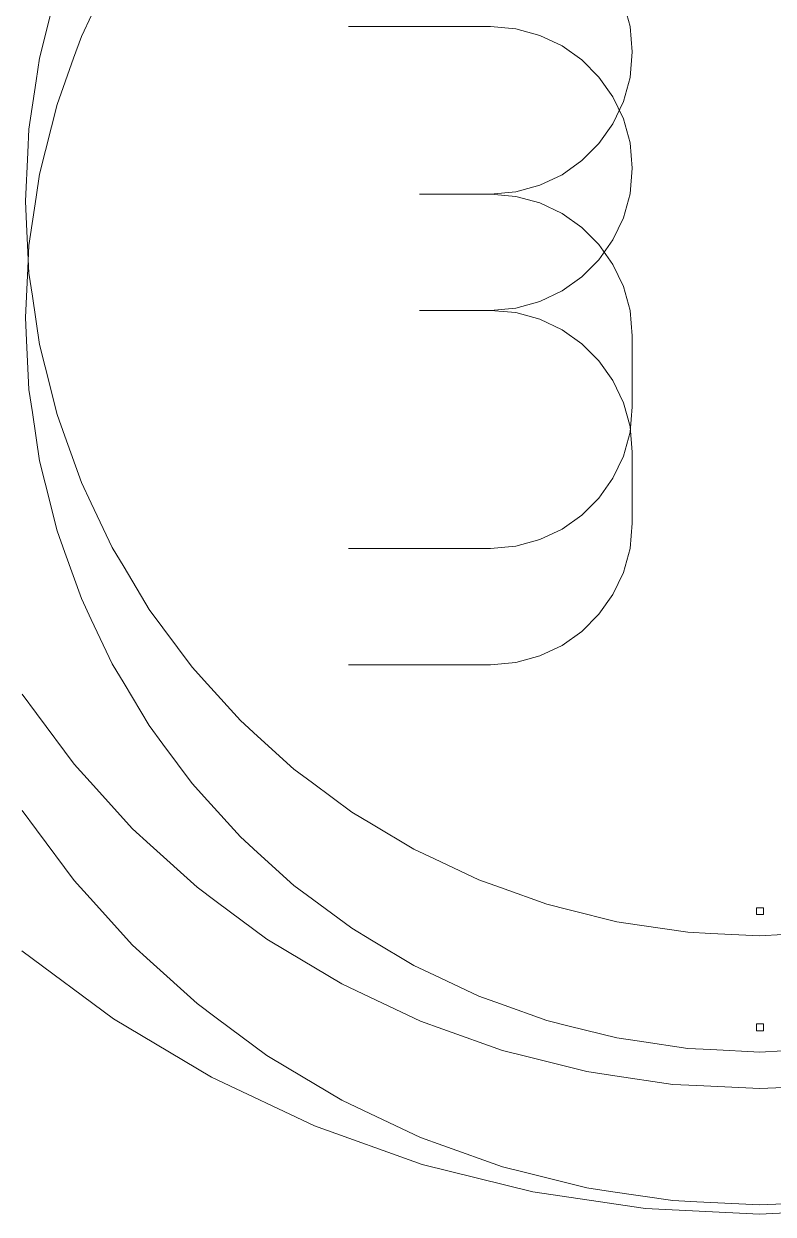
# Model space of a CAD drawing. Header units: centimetres. Extents: x -214 to 137, y -175 to 4.
# Drawn here: x 117.16 to 123.39, y -152.02 to -142.12 of the extents above; entities that cross this region are included whole.
import ezdxf

# ---------------------------------------------------------------- set-up
doc = ezdxf.new("R2010")
doc.units = ezdxf.units.CM
doc.header["$MEASUREMENT"] = 0
doc.layers.add('layer 1', color=7, linetype='Continuous')

msp = doc.modelspace()

# ---------------------------------------------------------------- linework, layer by layer
at = {"layer": 'layer 1', "color": 1, "lineweight": 9}
for points in [[(117.80974, -141.85622), (117.80974, -141.85622), (117.63541, -142.22481), (117.63541, -142.22481)], [(117.80974, -141.85622), (117.80974, -141.85622), (117.63541, -142.22481), (117.63541, -142.22481)], [(117.80974, -141.85622), (117.80974, -141.85622), (117.63541, -142.22481), (117.63541, -142.22481)], [(117.80974, -141.85622), (117.80974, -141.85622), (117.63541, -142.22481), (117.63541, -142.22481)], [(122.19775, -142.14234), (122.19775, -142.14234), (122.14298, -141.94329), (122.14298, -141.94329)], [(117.38693, -142.00814), (117.38693, -142.00814), (117.28785, -142.40367), (117.28785, -142.40367)], [(121.03689, -142.14234), (121.03689, -142.14234), (119.85704, -142.14234), (119.85704, -142.14234)], [(121.03689, -142.14234), (121.03689, -142.14234), (119.85704, -142.14234), (119.85704, -142.14234)], [(121.03689, -142.14234), (121.03689, -142.14234), (119.85704, -142.14234), (119.85704, -142.14234)], [(121.03689, -142.14234), (121.03689, -142.14234), (119.85704, -142.14234), (119.85704, -142.14234)], [(121.24909, -142.16139), (121.24909, -142.16139), (121.03689, -142.14234), (121.03689, -142.14234)], [(121.24909, -142.16139), (121.24909, -142.16139), (121.03689, -142.14234), (121.03689, -142.14234)], [(121.24909, -142.16139), (121.24909, -142.16139), (121.03689, -142.14234), (121.03689, -142.14234)], [(121.24909, -142.16139), (121.24909, -142.16139), (121.03689, -142.14234), (121.03689, -142.14234)], [(122.21675, -142.3536), (122.21675, -142.3536), (122.19775, -142.14234), (122.19775, -142.14234)], [(117.63541, -142.22481), (117.63541, -142.22481), (117.57085, -142.40526), (117.57085, -142.40526)], [(117.63541, -142.22481), (117.63541, -142.22481), (117.57085, -142.40526), (117.57085, -142.40526)], [(117.63541, -142.22481), (117.63541, -142.22481), (117.57085, -142.40526), (117.57085, -142.40526)], [(117.63541, -142.22481), (117.63541, -142.22481), (117.57085, -142.40526), (117.57085, -142.40526)], [(121.44876, -142.21628), (121.44876, -142.21628), (121.24909, -142.16139), (121.24909, -142.16139)], [(121.44876, -142.21628), (121.44876, -142.21628), (121.24909, -142.16139), (121.24909, -142.16139)], [(121.44876, -142.21628), (121.44876, -142.21628), (121.24909, -142.16139), (121.24909, -142.16139)], [(121.44876, -142.21628), (121.44876, -142.21628), (121.24909, -142.16139), (121.24909, -142.16139)], [(121.63259, -142.30363), (121.63259, -142.30363), (121.44876, -142.21628), (121.44876, -142.21628)], [(121.63259, -142.30363), (121.63259, -142.30363), (121.44876, -142.21628), (121.44876, -142.21628)], [(121.63259, -142.30363), (121.63259, -142.30363), (121.44876, -142.21628), (121.44876, -142.21628)], [(121.63259, -142.30363), (121.63259, -142.30363), (121.44876, -142.21628), (121.44876, -142.21628)], [(121.79724, -142.42008), (121.79724, -142.42008), (121.63259, -142.30363), (121.63259, -142.30363)], [(121.79724, -142.42008), (121.79724, -142.42008), (121.63259, -142.30363), (121.63259, -142.30363)], [(121.79724, -142.42008), (121.79724, -142.42008), (121.63259, -142.30363), (121.63259, -142.30363)], [(121.79724, -142.42008), (121.79724, -142.42008), (121.63259, -142.30363), (121.63259, -142.30363)], [(117.28785, -142.40367), (117.28785, -142.40367), (117.25972, -142.59323), (117.25972, -142.59323)], [(117.57085, -142.40526), (117.57085, -142.40526), (117.43347, -142.78917), (117.43347, -142.78917)], [(117.57085, -142.40526), (117.57085, -142.40526), (117.43347, -142.78917), (117.43347, -142.78917)], [(117.57085, -142.40526), (117.57085, -142.40526), (117.43347, -142.78917), (117.43347, -142.78917)], [(117.57085, -142.40526), (117.57085, -142.40526), (117.43347, -142.78917), (117.43347, -142.78917)], [(121.93941, -142.56224), (121.93941, -142.56224), (121.79724, -142.42008), (121.79724, -142.42008)], [(121.93941, -142.56224), (121.93941, -142.56224), (121.79724, -142.42008), (121.79724, -142.42008)], [(121.93941, -142.56224), (121.93941, -142.56224), (121.79724, -142.42008), (121.79724, -142.42008)], [(121.93941, -142.56224), (121.93941, -142.56224), (121.79724, -142.42008), (121.79724, -142.42008)], [(122.19775, -142.56586), (122.19775, -142.56586), (122.21675, -142.3536), (122.21675, -142.3536)], [(117.25972, -142.59323), (117.25972, -142.59323), (117.19989, -142.99658), (117.19989, -142.99658)], [(122.05576, -142.72675), (122.05576, -142.72675), (121.93941, -142.56224), (121.93941, -142.56224)], [(122.05576, -142.72675), (122.05576, -142.72675), (121.93941, -142.56224), (121.93941, -142.56224)], [(122.05576, -142.72675), (122.05576, -142.72675), (121.93941, -142.56224), (121.93941, -142.56224)], [(122.05576, -142.72675), (122.05576, -142.72675), (121.93941, -142.56224), (121.93941, -142.56224)], [(122.14298, -142.76569), (122.14298, -142.76569), (122.19775, -142.56586), (122.19775, -142.56586)], [(122.14298, -142.91021), (122.14298, -142.91021), (122.05576, -142.72675), (122.05576, -142.72675)], [(122.14298, -142.91021), (122.14298, -142.91021), (122.05576, -142.72675), (122.05576, -142.72675)], [(122.14298, -142.91021), (122.14298, -142.91021), (122.05576, -142.72675), (122.05576, -142.72675)], [(122.14298, -142.91021), (122.14298, -142.91021), (122.05576, -142.72675), (122.05576, -142.72675)], [(117.43347, -142.78917), (117.43347, -142.78917), (117.38693, -142.97507), (117.38693, -142.97507)], [(117.43347, -142.78917), (117.43347, -142.78917), (117.38693, -142.97507), (117.38693, -142.97507)], [(117.43347, -142.78917), (117.43347, -142.78917), (117.38693, -142.97507), (117.38693, -142.97507)], [(117.43347, -142.78917), (117.43347, -142.78917), (117.38693, -142.97507), (117.38693, -142.97507)], [(122.05576, -142.94973), (122.05576, -142.94973), (122.14298, -142.76569), (122.14298, -142.76569)], [(122.19775, -143.10927), (122.19775, -143.10927), (122.14298, -142.91021), (122.14298, -142.91021)], [(122.19775, -143.10927), (122.19775, -143.10927), (122.14298, -142.91021), (122.14298, -142.91021)], [(122.19775, -143.10927), (122.19775, -143.10927), (122.14298, -142.91021), (122.14298, -142.91021)], [(122.19775, -143.10927), (122.19775, -143.10927), (122.14298, -142.91021), (122.14298, -142.91021)], [(117.19989, -142.99658), (117.19989, -142.99658), (117.1905, -143.18798), (117.1905, -143.18798)], [(117.38693, -142.97507), (117.38693, -142.97507), (117.28785, -143.3706), (117.28785, -143.3706)], [(117.38693, -142.97507), (117.38693, -142.97507), (117.28785, -143.3706), (117.28785, -143.3706)], [(117.38693, -142.97507), (117.38693, -142.97507), (117.28785, -143.3706), (117.28785, -143.3706)], [(117.38693, -142.97507), (117.38693, -142.97507), (117.28785, -143.3706), (117.28785, -143.3706)], [(121.93941, -143.11465), (121.93941, -143.11465), (122.05576, -142.94973), (122.05576, -142.94973)], [(121.79724, -143.25709), (121.79724, -143.25709), (121.93941, -143.11465), (121.93941, -143.11465)], [(122.21675, -143.32053), (122.21675, -143.32053), (122.19775, -143.10927), (122.19775, -143.10927)], [(122.21675, -143.32053), (122.21675, -143.32053), (122.19775, -143.10927), (122.19775, -143.10927)], [(122.21675, -143.32053), (122.21675, -143.32053), (122.19775, -143.10927), (122.19775, -143.10927)], [(122.21675, -143.32053), (122.21675, -143.32053), (122.19775, -143.10927), (122.19775, -143.10927)], [(117.1905, -143.18798), (117.1905, -143.18798), (117.17049, -143.59524), (117.17049, -143.59524)], [(121.63259, -143.37371), (121.63259, -143.37371), (121.79724, -143.25709), (121.79724, -143.25709)], [(122.19775, -143.53279), (122.19775, -143.53279), (122.21675, -143.32053), (122.21675, -143.32053)], [(122.19775, -143.53279), (122.19775, -143.53279), (122.21675, -143.32053), (122.21675, -143.32053)], [(122.19775, -143.53279), (122.19775, -143.53279), (122.21675, -143.32053), (122.21675, -143.32053)], [(122.19775, -143.53279), (122.19775, -143.53279), (122.21675, -143.32053), (122.21675, -143.32053)], [(117.28785, -143.3706), (117.28785, -143.3706), (117.25972, -143.56016), (117.25972, -143.56016)], [(117.28785, -143.3706), (117.28785, -143.3706), (117.25972, -143.56016), (117.25972, -143.56016)], [(117.28785, -143.3706), (117.28785, -143.3706), (117.25972, -143.56016), (117.25972, -143.56016)], [(117.28785, -143.3706), (117.28785, -143.3706), (117.25972, -143.56016), (117.25972, -143.56016)], [(121.44876, -143.46115), (121.44876, -143.46115), (121.63259, -143.37371), (121.63259, -143.37371)], [(121.03689, -143.53512), (121.03689, -143.53512), (120.44613, -143.53512), (120.44613, -143.53512)], [(120.44613, -143.53512), (120.44613, -143.53512), (121.03689, -143.53512), (121.03689, -143.53512)], [(121.03689, -143.53512), (121.03689, -143.53512), (121.24909, -143.51607), (121.24909, -143.51607)], [(121.24909, -143.55417), (121.24909, -143.55417), (121.03689, -143.53512), (121.03689, -143.53512)], [(121.24909, -143.51607), (121.24909, -143.51607), (121.44876, -143.46115), (121.44876, -143.46115)], [(122.14298, -143.73261), (122.14298, -143.73261), (122.19775, -143.53279), (122.19775, -143.53279)], [(122.14298, -143.73261), (122.14298, -143.73261), (122.19775, -143.53279), (122.19775, -143.53279)], [(122.14298, -143.73261), (122.14298, -143.73261), (122.19775, -143.53279), (122.19775, -143.53279)], [(122.14298, -143.73261), (122.14298, -143.73261), (122.19775, -143.53279), (122.19775, -143.53279)], [(117.17049, -143.59524), (117.17049, -143.59524), (117.17989, -143.78665), (117.17989, -143.78665)], [(117.25972, -143.56016), (117.25972, -143.56016), (117.19989, -143.96351), (117.19989, -143.96351)], [(117.25972, -143.56016), (117.25972, -143.56016), (117.19989, -143.96351), (117.19989, -143.96351)], [(117.25972, -143.56016), (117.25972, -143.56016), (117.19989, -143.96351), (117.19989, -143.96351)], [(117.25972, -143.56016), (117.25972, -143.56016), (117.19989, -143.96351), (117.19989, -143.96351)], [(121.44876, -143.60906), (121.44876, -143.60906), (121.24909, -143.55417), (121.24909, -143.55417)], [(121.63259, -143.69642), (121.63259, -143.69642), (121.44876, -143.60906), (121.44876, -143.60906)], [(121.79724, -143.81286), (121.79724, -143.81286), (121.63259, -143.69642), (121.63259, -143.69642)], [(122.05576, -143.91666), (122.05576, -143.91666), (122.14298, -143.73261), (122.14298, -143.73261)], [(122.05576, -143.91666), (122.05576, -143.91666), (122.14298, -143.73261), (122.14298, -143.73261)], [(122.05576, -143.91666), (122.05576, -143.91666), (122.14298, -143.73261), (122.14298, -143.73261)], [(122.05576, -143.91666), (122.05576, -143.91666), (122.14298, -143.73261), (122.14298, -143.73261)], [(117.17989, -143.78665), (117.17989, -143.78665), (117.19989, -144.19391), (117.19989, -144.19391)], [(121.93941, -143.95503), (121.93941, -143.95503), (121.79724, -143.81286), (121.79724, -143.81286)], [(121.93941, -144.08158), (121.93941, -144.08158), (122.05576, -143.91666), (122.05576, -143.91666)], [(121.93941, -144.08158), (121.93941, -144.08158), (122.05576, -143.91666), (122.05576, -143.91666)], [(121.93941, -144.08158), (121.93941, -144.08158), (122.05576, -143.91666), (122.05576, -143.91666)], [(121.93941, -144.08158), (121.93941, -144.08158), (122.05576, -143.91666), (122.05576, -143.91666)], [(117.19989, -143.96351), (117.19989, -143.96351), (117.1905, -144.1549), (117.1905, -144.1549)], [(117.19989, -143.96351), (117.19989, -143.96351), (117.1905, -144.1549), (117.1905, -144.1549)], [(117.19989, -143.96351), (117.19989, -143.96351), (117.1905, -144.1549), (117.1905, -144.1549)], [(117.19989, -143.96351), (117.19989, -143.96351), (117.1905, -144.1549), (117.1905, -144.1549)], [(122.05576, -144.11953), (122.05576, -144.11953), (121.93941, -143.95503), (121.93941, -143.95503)], [(121.79724, -144.22402), (121.79724, -144.22402), (121.93941, -144.08158), (121.93941, -144.08158)], [(121.79724, -144.22402), (121.79724, -144.22402), (121.93941, -144.08158), (121.93941, -144.08158)], [(121.79724, -144.22402), (121.79724, -144.22402), (121.93941, -144.08158), (121.93941, -144.08158)], [(121.79724, -144.22402), (121.79724, -144.22402), (121.93941, -144.08158), (121.93941, -144.08158)], [(122.14298, -144.30299), (122.14298, -144.30299), (122.05576, -144.11953), (122.05576, -144.11953)], [(117.1905, -144.1549), (117.1905, -144.1549), (117.17049, -144.56216), (117.17049, -144.56216)], [(117.1905, -144.1549), (117.1905, -144.1549), (117.17049, -144.56216), (117.17049, -144.56216)], [(117.1905, -144.1549), (117.1905, -144.1549), (117.17049, -144.56216), (117.17049, -144.56216)], [(117.1905, -144.1549), (117.1905, -144.1549), (117.17049, -144.56216), (117.17049, -144.56216)], [(117.19989, -144.19391), (117.19989, -144.19391), (117.22803, -144.38348), (117.22803, -144.38348)], [(121.63259, -144.34063), (121.63259, -144.34063), (121.79724, -144.22402), (121.79724, -144.22402)], [(121.63259, -144.34063), (121.63259, -144.34063), (121.79724, -144.22402), (121.79724, -144.22402)], [(121.63259, -144.34063), (121.63259, -144.34063), (121.79724, -144.22402), (121.79724, -144.22402)], [(121.63259, -144.34063), (121.63259, -144.34063), (121.79724, -144.22402), (121.79724, -144.22402)], [(122.19775, -144.50205), (122.19775, -144.50205), (122.14298, -144.30299), (122.14298, -144.30299)], [(117.22803, -144.38348), (117.22803, -144.38348), (117.28786, -144.78679), (117.28786, -144.78679)], [(121.44876, -144.42808), (121.44876, -144.42808), (121.63259, -144.34063), (121.63259, -144.34063)], [(121.44876, -144.42808), (121.44876, -144.42808), (121.63259, -144.34063), (121.63259, -144.34063)], [(121.44876, -144.42808), (121.44876, -144.42808), (121.63259, -144.34063), (121.63259, -144.34063)], [(121.44876, -144.42808), (121.44876, -144.42808), (121.63259, -144.34063), (121.63259, -144.34063)], [(121.03689, -144.50205), (121.03689, -144.50205), (120.44613, -144.50205), (120.44613, -144.50205)], [(120.44613, -144.50205), (120.44613, -144.50205), (121.03689, -144.50205), (121.03689, -144.50205)], [(121.03689, -144.50205), (121.03689, -144.50205), (120.44613, -144.50205), (120.44613, -144.50205)], [(120.44613, -144.50205), (120.44613, -144.50205), (121.03689, -144.50205), (121.03689, -144.50205)], [(121.03689, -144.50205), (121.03689, -144.50205), (120.44613, -144.50205), (120.44613, -144.50205)], [(120.44613, -144.50205), (120.44613, -144.50205), (121.03689, -144.50205), (121.03689, -144.50205)], [(121.03689, -144.50205), (121.03689, -144.50205), (120.44613, -144.50205), (120.44613, -144.50205)], [(120.44613, -144.50205), (120.44613, -144.50205), (121.03689, -144.50205), (121.03689, -144.50205)], [(121.03689, -144.50205), (121.03689, -144.50205), (121.24909, -144.483), (121.24909, -144.483)], [(121.03689, -144.50205), (121.03689, -144.50205), (121.24909, -144.483), (121.24909, -144.483)], [(121.03689, -144.50205), (121.03689, -144.50205), (121.24909, -144.483), (121.24909, -144.483)], [(121.03689, -144.50205), (121.03689, -144.50205), (121.24909, -144.483), (121.24909, -144.483)], [(121.24909, -144.5211), (121.24909, -144.5211), (121.03689, -144.50205), (121.03689, -144.50205)], [(121.24909, -144.5211), (121.24909, -144.5211), (121.03689, -144.50205), (121.03689, -144.50205)], [(121.24909, -144.5211), (121.24909, -144.5211), (121.03689, -144.50205), (121.03689, -144.50205)], [(121.24909, -144.5211), (121.24909, -144.5211), (121.03689, -144.50205), (121.03689, -144.50205)], [(121.24909, -144.483), (121.24909, -144.483), (121.44876, -144.42808), (121.44876, -144.42808)], [(121.24909, -144.483), (121.24909, -144.483), (121.44876, -144.42808), (121.44876, -144.42808)], [(121.24909, -144.483), (121.24909, -144.483), (121.44876, -144.42808), (121.44876, -144.42808)], [(121.24909, -144.483), (121.24909, -144.483), (121.44876, -144.42808), (121.44876, -144.42808)], [(121.44876, -144.57599), (121.44876, -144.57599), (121.24909, -144.5211), (121.24909, -144.5211)], [(121.44876, -144.57599), (121.44876, -144.57599), (121.24909, -144.5211), (121.24909, -144.5211)], [(121.44876, -144.57599), (121.44876, -144.57599), (121.24909, -144.5211), (121.24909, -144.5211)], [(121.44876, -144.57599), (121.44876, -144.57599), (121.24909, -144.5211), (121.24909, -144.5211)], [(122.21675, -144.71331), (122.21675, -144.71331), (122.19775, -144.50205), (122.19775, -144.50205)], [(117.17049, -144.56216), (117.17049, -144.56216), (117.17989, -144.75357), (117.17989, -144.75357)], [(117.17049, -144.56216), (117.17049, -144.56216), (117.17989, -144.75357), (117.17989, -144.75357)], [(117.17049, -144.56216), (117.17049, -144.56216), (117.17989, -144.75357), (117.17989, -144.75357)], [(117.17049, -144.56216), (117.17049, -144.56216), (117.17989, -144.75357), (117.17989, -144.75357)], [(121.63259, -144.66334), (121.63259, -144.66334), (121.44876, -144.57599), (121.44876, -144.57599)], [(121.63259, -144.66334), (121.63259, -144.66334), (121.44876, -144.57599), (121.44876, -144.57599)], [(121.63259, -144.66334), (121.63259, -144.66334), (121.44876, -144.57599), (121.44876, -144.57599)], [(121.63259, -144.66334), (121.63259, -144.66334), (121.44876, -144.57599), (121.44876, -144.57599)], [(121.79724, -144.77979), (121.79724, -144.77979), (121.63259, -144.66334), (121.63259, -144.66334)], [(121.79724, -144.77979), (121.79724, -144.77979), (121.63259, -144.66334), (121.63259, -144.66334)], [(121.79724, -144.77979), (121.79724, -144.77979), (121.63259, -144.66334), (121.63259, -144.66334)], [(121.79724, -144.77979), (121.79724, -144.77979), (121.63259, -144.66334), (121.63259, -144.66334)], [(122.21675, -145.30407), (122.21675, -145.30407), (122.21675, -144.71331), (122.21675, -144.71331)], [(117.17989, -144.75357), (117.17989, -144.75357), (117.19989, -145.16084), (117.19989, -145.16084)], [(117.17989, -144.75357), (117.17989, -144.75357), (117.19989, -145.16084), (117.19989, -145.16084)], [(117.17989, -144.75357), (117.17989, -144.75357), (117.19989, -145.16084), (117.19989, -145.16084)], [(117.17989, -144.75357), (117.17989, -144.75357), (117.19989, -145.16084), (117.19989, -145.16084)], [(117.28786, -144.78679), (117.28786, -144.78679), (117.3344, -144.97269), (117.3344, -144.97269)], [(121.93941, -144.92195), (121.93941, -144.92195), (121.79724, -144.77979), (121.79724, -144.77979)], [(121.93941, -144.92195), (121.93941, -144.92195), (121.79724, -144.77979), (121.79724, -144.77979)], [(121.93941, -144.92195), (121.93941, -144.92195), (121.79724, -144.77979), (121.79724, -144.77979)], [(121.93941, -144.92195), (121.93941, -144.92195), (121.79724, -144.77979), (121.79724, -144.77979)], [(117.3344, -144.97269), (117.3344, -144.97269), (117.43349, -145.36822), (117.43349, -145.36822)], [(122.05576, -145.08646), (122.05576, -145.08646), (121.93941, -144.92195), (121.93941, -144.92195)], [(122.05576, -145.08646), (122.05576, -145.08646), (121.93941, -144.92195), (121.93941, -144.92195)], [(122.05576, -145.08646), (122.05576, -145.08646), (121.93941, -144.92195), (121.93941, -144.92195)], [(122.05576, -145.08646), (122.05576, -145.08646), (121.93941, -144.92195), (121.93941, -144.92195)], [(122.14298, -145.26992), (122.14298, -145.26992), (122.05576, -145.08646), (122.05576, -145.08646)], [(122.14298, -145.26992), (122.14298, -145.26992), (122.05576, -145.08646), (122.05576, -145.08646)], [(122.14298, -145.26992), (122.14298, -145.26992), (122.05576, -145.08646), (122.05576, -145.08646)], [(122.14298, -145.26992), (122.14298, -145.26992), (122.05576, -145.08646), (122.05576, -145.08646)], [(117.19989, -145.16084), (117.19989, -145.16084), (117.22803, -145.35041), (117.22803, -145.35041)], [(117.19989, -145.16084), (117.19989, -145.16084), (117.22803, -145.35041), (117.22803, -145.35041)], [(117.19989, -145.16084), (117.19989, -145.16084), (117.22803, -145.35041), (117.22803, -145.35041)], [(117.19989, -145.16084), (117.19989, -145.16084), (117.22803, -145.35041), (117.22803, -145.35041)], [(122.19775, -145.46897), (122.19775, -145.46897), (122.14298, -145.26992), (122.14298, -145.26992)], [(122.19775, -145.46897), (122.19775, -145.46897), (122.14298, -145.26992), (122.14298, -145.26992)], [(122.19775, -145.46897), (122.19775, -145.46897), (122.14298, -145.26992), (122.14298, -145.26992)], [(122.19775, -145.46897), (122.19775, -145.46897), (122.14298, -145.26992), (122.14298, -145.26992)], [(122.19775, -145.51543), (122.19775, -145.51543), (122.21675, -145.30407), (122.21675, -145.30407)], [(117.22803, -145.35041), (117.22803, -145.35041), (117.28786, -145.75372), (117.28786, -145.75372)], [(117.22803, -145.35041), (117.22803, -145.35041), (117.28786, -145.75372), (117.28786, -145.75372)], [(117.22803, -145.35041), (117.22803, -145.35041), (117.28786, -145.75372), (117.28786, -145.75372)], [(117.22803, -145.35041), (117.22803, -145.35041), (117.28786, -145.75372), (117.28786, -145.75372)], [(117.43349, -145.36822), (117.43349, -145.36822), (117.49803, -145.54866), (117.49803, -145.54866)], [(122.14298, -145.71453), (122.14298, -145.71453), (122.19775, -145.51543), (122.19775, -145.51543)], [(122.21675, -145.68024), (122.21675, -145.68024), (122.19775, -145.46897), (122.19775, -145.46897)], [(122.21675, -145.68024), (122.21675, -145.68024), (122.19775, -145.46897), (122.19775, -145.46897)], [(122.21675, -145.68024), (122.21675, -145.68024), (122.19775, -145.46897), (122.19775, -145.46897)], [(122.21675, -145.68024), (122.21675, -145.68024), (122.19775, -145.46897), (122.19775, -145.46897)], [(117.49803, -145.54866), (117.49803, -145.54866), (117.63541, -145.93257), (117.63541, -145.93257)], [(122.21675, -146.271), (122.21675, -146.271), (122.21675, -145.68024), (122.21675, -145.68024)], [(122.21675, -146.271), (122.21675, -146.271), (122.21675, -145.68024), (122.21675, -145.68024)], [(122.21675, -146.271), (122.21675, -146.271), (122.21675, -145.68024), (122.21675, -145.68024)], [(122.21675, -146.271), (122.21675, -146.271), (122.21675, -145.68024), (122.21675, -145.68024)], [(117.28786, -145.75372), (117.28786, -145.75372), (117.3344, -145.93961), (117.3344, -145.93961)], [(117.28786, -145.75372), (117.28786, -145.75372), (117.3344, -145.93961), (117.3344, -145.93961)], [(117.28786, -145.75372), (117.28786, -145.75372), (117.3344, -145.93961), (117.3344, -145.93961)], [(117.28786, -145.75372), (117.28786, -145.75372), (117.3344, -145.93961), (117.3344, -145.93961)], [(122.05576, -145.898), (122.05576, -145.898), (122.14298, -145.71453), (122.14298, -145.71453)], [(121.93941, -146.0625), (121.93941, -146.0625), (122.05576, -145.898), (122.05576, -145.898)], [(117.3344, -145.93961), (117.3344, -145.93961), (117.43349, -146.33514), (117.43349, -146.33514)], [(117.3344, -145.93961), (117.3344, -145.93961), (117.43349, -146.33514), (117.43349, -146.33514)], [(117.3344, -145.93961), (117.3344, -145.93961), (117.43349, -146.33514), (117.43349, -146.33514)], [(117.3344, -145.93961), (117.3344, -145.93961), (117.43349, -146.33514), (117.43349, -146.33514)], [(117.63541, -145.93257), (117.63541, -145.93257), (117.71734, -146.1058), (117.71734, -146.1058)], [(117.71734, -146.1058), (117.71734, -146.1058), (117.89169, -146.47441), (117.89169, -146.47441)], [(121.79724, -146.20463), (121.79724, -146.20463), (121.93941, -146.0625), (121.93941, -146.0625)], [(121.63259, -146.32104), (121.63259, -146.32104), (121.79724, -146.20463), (121.79724, -146.20463)], [(122.19775, -146.48235), (122.19775, -146.48235), (122.21675, -146.271), (122.21675, -146.271)], [(122.19775, -146.48235), (122.19775, -146.48235), (122.21675, -146.271), (122.21675, -146.271)], [(122.19775, -146.48235), (122.19775, -146.48235), (122.21675, -146.271), (122.21675, -146.271)], [(122.19775, -146.48235), (122.19775, -146.48235), (122.21675, -146.271), (122.21675, -146.271)], [(117.43349, -146.33514), (117.43349, -146.33514), (117.49803, -146.51559), (117.49803, -146.51559)], [(117.43349, -146.33514), (117.43349, -146.33514), (117.49803, -146.51559), (117.49803, -146.51559)], [(117.43349, -146.33514), (117.43349, -146.33514), (117.49803, -146.51559), (117.49803, -146.51559)], [(117.43349, -146.33514), (117.43349, -146.33514), (117.49803, -146.51559), (117.49803, -146.51559)], [(121.44876, -146.40836), (121.44876, -146.40836), (121.63259, -146.32104), (121.63259, -146.32104)], [(117.89169, -146.47441), (117.89169, -146.47441), (117.99021, -146.63878), (117.99021, -146.63878)], [(119.85704, -146.48226), (119.85704, -146.48226), (121.03689, -146.48226), (121.03689, -146.48226)], [(121.03689, -146.48226), (121.03689, -146.48226), (121.24909, -146.46323), (121.24909, -146.46323)], [(121.24909, -146.46323), (121.24909, -146.46323), (121.44876, -146.40836), (121.44876, -146.40836)], [(122.14298, -146.68145), (122.14298, -146.68145), (122.19775, -146.48235), (122.19775, -146.48235)], [(122.14298, -146.68145), (122.14298, -146.68145), (122.19775, -146.48235), (122.19775, -146.48235)], [(122.14298, -146.68145), (122.14298, -146.68145), (122.19775, -146.48235), (122.19775, -146.48235)], [(122.14298, -146.68145), (122.14298, -146.68145), (122.19775, -146.48235), (122.19775, -146.48235)], [(117.49803, -146.51559), (117.49803, -146.51559), (117.63541, -146.8995), (117.63541, -146.8995)], [(117.49803, -146.51559), (117.49803, -146.51559), (117.63541, -146.8995), (117.63541, -146.8995)], [(117.49803, -146.51559), (117.49803, -146.51559), (117.63541, -146.8995), (117.63541, -146.8995)], [(117.49803, -146.51559), (117.49803, -146.51559), (117.63541, -146.8995), (117.63541, -146.8995)], [(117.99021, -146.63878), (117.99021, -146.63878), (118.19984, -146.98852), (118.19984, -146.98852)], [(122.05576, -146.86493), (122.05576, -146.86493), (122.14298, -146.68145), (122.14298, -146.68145)], [(122.05576, -146.86493), (122.05576, -146.86493), (122.14298, -146.68145), (122.14298, -146.68145)], [(122.05576, -146.86493), (122.05576, -146.86493), (122.14298, -146.68145), (122.14298, -146.68145)], [(122.05576, -146.86493), (122.05576, -146.86493), (122.14298, -146.68145), (122.14298, -146.68145)], [(117.63541, -146.8995), (117.63541, -146.8995), (117.71734, -147.07273), (117.71734, -147.07273)], [(117.63541, -146.8995), (117.63541, -146.8995), (117.71734, -147.07273), (117.71734, -147.07273)], [(117.63541, -146.8995), (117.63541, -146.8995), (117.71734, -147.07273), (117.71734, -147.07273)], [(117.63541, -146.8995), (117.63541, -146.8995), (117.71734, -147.07273), (117.71734, -147.07273)], [(121.93941, -147.02942), (121.93941, -147.02942), (122.05576, -146.86493), (122.05576, -146.86493)], [(121.93941, -147.02942), (121.93941, -147.02942), (122.05576, -146.86493), (122.05576, -146.86493)], [(121.93941, -147.02942), (121.93941, -147.02942), (122.05576, -146.86493), (122.05576, -146.86493)], [(121.93941, -147.02942), (121.93941, -147.02942), (122.05576, -146.86493), (122.05576, -146.86493)], [(118.19984, -146.98852), (118.19984, -146.98852), (118.31398, -147.14244), (118.31398, -147.14244)], [(117.71734, -147.07273), (117.71734, -147.07273), (117.89169, -147.44134), (117.89169, -147.44134)], [(117.71734, -147.07273), (117.71734, -147.07273), (117.89169, -147.44134), (117.89169, -147.44134)], [(117.71734, -147.07273), (117.71734, -147.07273), (117.89169, -147.44134), (117.89169, -147.44134)], [(117.71734, -147.07273), (117.71734, -147.07273), (117.89169, -147.44134), (117.89169, -147.44134)], [(121.79724, -147.17156), (121.79724, -147.17156), (121.93941, -147.02942), (121.93941, -147.02942)], [(121.79724, -147.17156), (121.79724, -147.17156), (121.93941, -147.02942), (121.93941, -147.02942)], [(121.79724, -147.17156), (121.79724, -147.17156), (121.93941, -147.02942), (121.93941, -147.02942)], [(121.79724, -147.17156), (121.79724, -147.17156), (121.93941, -147.02942), (121.93941, -147.02942)], [(118.31398, -147.14244), (118.31398, -147.14244), (118.55689, -147.46996), (118.55689, -147.46996)], [(121.63259, -147.28797), (121.63259, -147.28797), (121.79724, -147.17156), (121.79724, -147.17156)], [(121.63259, -147.28797), (121.63259, -147.28797), (121.79724, -147.17156), (121.79724, -147.17156)], [(121.63259, -147.28797), (121.63259, -147.28797), (121.79724, -147.17156), (121.79724, -147.17156)], [(121.63259, -147.28797), (121.63259, -147.28797), (121.79724, -147.17156), (121.79724, -147.17156)], [(121.44876, -147.37529), (121.44876, -147.37529), (121.63259, -147.28797), (121.63259, -147.28797)], [(121.44876, -147.37529), (121.44876, -147.37529), (121.63259, -147.28797), (121.63259, -147.28797)], [(121.44876, -147.37529), (121.44876, -147.37529), (121.63259, -147.28797), (121.63259, -147.28797)], [(121.44876, -147.37529), (121.44876, -147.37529), (121.63259, -147.28797), (121.63259, -147.28797)], [(121.24909, -147.43015), (121.24909, -147.43015), (121.44876, -147.37529), (121.44876, -147.37529)], [(121.24909, -147.43015), (121.24909, -147.43015), (121.44876, -147.37529), (121.44876, -147.37529)], [(121.24909, -147.43015), (121.24909, -147.43015), (121.44876, -147.37529), (121.44876, -147.37529)], [(121.24909, -147.43015), (121.24909, -147.43015), (121.44876, -147.37529), (121.44876, -147.37529)], [(117.89169, -147.44134), (117.89169, -147.44134), (117.99021, -147.60571), (117.99021, -147.60571)], [(117.89169, -147.44134), (117.89169, -147.44134), (117.99021, -147.60571), (117.99021, -147.60571)], [(117.89169, -147.44134), (117.89169, -147.44134), (117.99021, -147.60571), (117.99021, -147.60571)], [(117.89169, -147.44134), (117.89169, -147.44134), (117.99021, -147.60571), (117.99021, -147.60571)], [(118.55689, -147.46996), (118.55689, -147.46996), (118.6856, -147.61194), (118.6856, -147.61194)], [(119.85704, -147.44919), (119.85704, -147.44919), (121.03689, -147.44919), (121.03689, -147.44919)], [(119.85704, -147.44919), (119.85704, -147.44919), (121.03689, -147.44919), (121.03689, -147.44919)], [(119.85704, -147.44919), (119.85704, -147.44919), (121.03689, -147.44919), (121.03689, -147.44919)], [(119.85704, -147.44919), (119.85704, -147.44919), (121.03689, -147.44919), (121.03689, -147.44919)], [(121.03689, -147.44919), (121.03689, -147.44919), (121.24909, -147.43015), (121.24909, -147.43015)], [(121.03689, -147.44919), (121.03689, -147.44919), (121.24909, -147.43015), (121.24909, -147.43015)], [(121.03689, -147.44919), (121.03689, -147.44919), (121.24909, -147.43015), (121.24909, -147.43015)], [(121.03689, -147.44919), (121.03689, -147.44919), (121.24909, -147.43015), (121.24909, -147.43015)], [(117.99021, -147.60571), (117.99021, -147.60571), (118.19984, -147.95545), (118.19984, -147.95545)], [(117.99021, -147.60571), (117.99021, -147.60571), (118.19984, -147.95545), (118.19984, -147.95545)], [(117.99021, -147.60571), (117.99021, -147.60571), (118.19984, -147.95545), (118.19984, -147.95545)], [(117.99021, -147.60571), (117.99021, -147.60571), (118.19984, -147.95545), (118.19984, -147.95545)], [(118.6856, -147.61194), (118.6856, -147.61194), (118.95942, -147.91407), (118.95942, -147.91407)], [(118.19984, -147.95545), (118.19984, -147.95545), (118.31398, -148.10937), (118.31398, -148.10937)], [(118.19984, -147.95545), (118.19984, -147.95545), (118.31398, -148.10937), (118.31398, -148.10937)], [(118.19984, -147.95545), (118.19984, -147.95545), (118.31398, -148.10937), (118.31398, -148.10937)], [(118.19984, -147.95545), (118.19984, -147.95545), (118.31398, -148.10937), (118.31398, -148.10937)], [(118.95942, -147.91407), (118.95942, -147.91407), (119.10141, -148.04276), (119.10141, -148.04276)], [(119.10141, -148.04276), (119.10141, -148.04276), (119.40354, -148.3166), (119.40354, -148.3166)], [(118.31398, -148.10937), (118.31398, -148.10937), (118.55689, -148.43688), (118.55689, -148.43688)], [(118.31398, -148.10937), (118.31398, -148.10937), (118.55689, -148.43688), (118.55689, -148.43688)], [(118.31398, -148.10937), (118.31398, -148.10937), (118.55689, -148.43688), (118.55689, -148.43688)], [(118.31398, -148.10937), (118.31398, -148.10937), (118.55689, -148.43688), (118.55689, -148.43688)], [(119.40354, -148.3166), (119.40354, -148.3166), (119.55746, -148.43075), (119.55746, -148.43075)], [(118.55689, -148.43688), (118.55689, -148.43688), (118.6856, -148.57886), (118.6856, -148.57886)], [(118.55689, -148.43688), (118.55689, -148.43688), (118.6856, -148.57886), (118.6856, -148.57886)], [(118.55689, -148.43688), (118.55689, -148.43688), (118.6856, -148.57886), (118.6856, -148.57886)], [(118.55689, -148.43688), (118.55689, -148.43688), (118.6856, -148.57886), (118.6856, -148.57886)], [(119.55746, -148.43075), (119.55746, -148.43075), (119.88496, -148.67365), (119.88496, -148.67365)], [(118.6856, -148.57886), (118.6856, -148.57886), (118.95942, -148.881), (118.95942, -148.881)], [(118.6856, -148.57886), (118.6856, -148.57886), (118.95942, -148.881), (118.95942, -148.881)], [(118.6856, -148.57886), (118.6856, -148.57886), (118.95942, -148.881), (118.95942, -148.881)], [(118.6856, -148.57886), (118.6856, -148.57886), (118.95942, -148.881), (118.95942, -148.881)], [(119.88496, -148.67365), (119.88496, -148.67365), (120.04932, -148.77218), (120.04932, -148.77218)], [(120.04932, -148.77218), (120.04932, -148.77218), (120.39906, -148.9818), (120.39906, -148.9818)], [(118.95942, -148.881), (118.95942, -148.881), (119.10141, -149.00969), (119.10141, -149.00969)], [(118.95942, -148.881), (118.95942, -148.881), (119.10141, -149.00969), (119.10141, -149.00969)], [(118.95942, -148.881), (118.95942, -148.881), (119.10141, -149.00969), (119.10141, -149.00969)], [(118.95942, -148.881), (118.95942, -148.881), (119.10141, -149.00969), (119.10141, -149.00969)], [(119.10141, -149.00969), (119.10141, -149.00969), (119.40354, -149.28352), (119.40354, -149.28352)], [(119.10141, -149.00969), (119.10141, -149.00969), (119.40354, -149.28352), (119.40354, -149.28352)], [(119.10141, -149.00969), (119.10141, -149.00969), (119.40354, -149.28352), (119.40354, -149.28352)], [(119.10141, -149.00969), (119.10141, -149.00969), (119.40354, -149.28352), (119.40354, -149.28352)], [(120.39906, -148.9818), (120.39906, -148.9818), (120.57231, -149.06374), (120.57231, -149.06374)], [(120.57231, -149.06374), (120.57231, -149.06374), (120.9409, -149.23805), (120.9409, -149.23805)], [(120.9409, -149.23805), (120.9409, -149.23805), (121.12135, -149.30263), (121.12135, -149.30263)], [(119.40354, -149.28352), (119.40354, -149.28352), (119.55746, -149.39767), (119.55746, -149.39767)], [(119.40354, -149.28352), (119.40354, -149.28352), (119.55746, -149.39767), (119.55746, -149.39767)], [(119.40354, -149.28352), (119.40354, -149.28352), (119.55746, -149.39767), (119.55746, -149.39767)], [(119.40354, -149.28352), (119.40354, -149.28352), (119.55746, -149.39767), (119.55746, -149.39767)], [(121.12135, -149.30263), (121.12135, -149.30263), (121.50524, -149.43999), (121.50524, -149.43999)], [(119.55746, -149.39767), (119.55746, -149.39767), (119.88496, -149.64058), (119.88496, -149.64058)], [(119.55746, -149.39767), (119.55746, -149.39767), (119.88496, -149.64058), (119.88496, -149.64058)], [(119.55746, -149.39767), (119.55746, -149.39767), (119.88496, -149.64058), (119.88496, -149.64058)], [(119.55746, -149.39767), (119.55746, -149.39767), (119.88496, -149.64058), (119.88496, -149.64058)], [(121.50524, -149.43999), (121.50524, -149.43999), (121.69114, -149.48656), (121.69114, -149.48656)], [(121.69114, -149.48656), (121.69114, -149.48656), (122.08667, -149.58564), (122.08667, -149.58564)], [(119.88496, -149.64058), (119.88496, -149.64058), (120.04932, -149.7391), (120.04932, -149.7391)], [(119.88496, -149.64058), (119.88496, -149.64058), (120.04932, -149.7391), (120.04932, -149.7391)], [(119.88496, -149.64058), (119.88496, -149.64058), (120.04932, -149.7391), (120.04932, -149.7391)], [(119.88496, -149.64058), (119.88496, -149.64058), (120.04932, -149.7391), (120.04932, -149.7391)], [(122.08667, -149.58564), (122.08667, -149.58564), (122.27623, -149.61374), (122.27623, -149.61374)], [(122.27623, -149.61374), (122.27623, -149.61374), (122.67958, -149.67358), (122.67958, -149.67358)], [(120.04932, -149.7391), (120.04932, -149.7391), (120.39906, -149.94873), (120.39906, -149.94873)], [(120.04932, -149.7391), (120.04932, -149.7391), (120.39906, -149.94873), (120.39906, -149.94873)], [(120.04932, -149.7391), (120.04932, -149.7391), (120.39906, -149.94873), (120.39906, -149.94873)], [(120.04932, -149.7391), (120.04932, -149.7391), (120.39906, -149.94873), (120.39906, -149.94873)], [(122.67958, -149.67358), (122.67958, -149.67358), (122.87098, -149.68298), (122.87098, -149.68298)], [(122.87098, -149.68298), (122.87098, -149.68298), (123.27823, -149.70298), (123.27823, -149.70298)], [(123.27823, -149.70298), (123.27823, -149.70298), (123.46964, -149.69358), (123.46964, -149.69358)], [(120.39906, -149.94873), (120.39906, -149.94873), (120.57231, -150.03066), (120.57231, -150.03066)], [(120.39906, -149.94873), (120.39906, -149.94873), (120.57231, -150.03066), (120.57231, -150.03066)], [(120.39906, -149.94873), (120.39906, -149.94873), (120.57231, -150.03066), (120.57231, -150.03066)], [(120.39906, -149.94873), (120.39906, -149.94873), (120.57231, -150.03066), (120.57231, -150.03066)], [(120.57231, -150.03066), (120.57231, -150.03066), (120.9409, -150.20498), (120.9409, -150.20498)], [(120.57231, -150.03066), (120.57231, -150.03066), (120.9409, -150.20498), (120.9409, -150.20498)], [(120.57231, -150.03066), (120.57231, -150.03066), (120.9409, -150.20498), (120.9409, -150.20498)], [(120.57231, -150.03066), (120.57231, -150.03066), (120.9409, -150.20498), (120.9409, -150.20498)], [(120.9409, -150.20498), (120.9409, -150.20498), (121.12135, -150.26956), (121.12135, -150.26956)], [(120.9409, -150.20498), (120.9409, -150.20498), (121.12135, -150.26956), (121.12135, -150.26956)], [(120.9409, -150.20498), (120.9409, -150.20498), (121.12135, -150.26956), (121.12135, -150.26956)], [(120.9409, -150.20498), (120.9409, -150.20498), (121.12135, -150.26956), (121.12135, -150.26956)], [(121.12135, -150.26956), (121.12135, -150.26956), (121.50524, -150.40692), (121.50524, -150.40692)], [(121.12135, -150.26956), (121.12135, -150.26956), (121.50524, -150.40692), (121.50524, -150.40692)], [(121.12135, -150.26956), (121.12135, -150.26956), (121.50524, -150.40692), (121.50524, -150.40692)], [(121.12135, -150.26956), (121.12135, -150.26956), (121.50524, -150.40692), (121.50524, -150.40692)], [(121.50524, -150.40692), (121.50524, -150.40692), (121.69114, -150.45349), (121.69114, -150.45349)], [(121.50524, -150.40692), (121.50524, -150.40692), (121.69114, -150.45349), (121.69114, -150.45349)], [(121.50524, -150.40692), (121.50524, -150.40692), (121.69114, -150.45349), (121.69114, -150.45349)], [(121.50524, -150.40692), (121.50524, -150.40692), (121.69114, -150.45349), (121.69114, -150.45349)], [(121.69114, -150.45349), (121.69114, -150.45349), (122.08667, -150.55256), (122.08667, -150.55256)], [(121.69114, -150.45349), (121.69114, -150.45349), (122.08667, -150.55256), (122.08667, -150.55256)], [(121.69114, -150.45349), (121.69114, -150.45349), (122.08667, -150.55256), (122.08667, -150.55256)], [(121.69114, -150.45349), (121.69114, -150.45349), (122.08667, -150.55256), (122.08667, -150.55256)], [(122.08667, -150.55256), (122.08667, -150.55256), (122.27623, -150.58067), (122.27623, -150.58067)], [(122.08667, -150.55256), (122.08667, -150.55256), (122.27623, -150.58067), (122.27623, -150.58067)], [(122.08667, -150.55256), (122.08667, -150.55256), (122.27623, -150.58067), (122.27623, -150.58067)], [(122.08667, -150.55256), (122.08667, -150.55256), (122.27623, -150.58067), (122.27623, -150.58067)], [(122.27623, -150.58067), (122.27623, -150.58067), (122.67958, -150.6405), (122.67958, -150.6405)], [(122.27623, -150.58067), (122.27623, -150.58067), (122.67958, -150.6405), (122.67958, -150.6405)], [(122.27623, -150.58067), (122.27623, -150.58067), (122.67958, -150.6405), (122.67958, -150.6405)], [(122.27623, -150.58067), (122.27623, -150.58067), (122.67958, -150.6405), (122.67958, -150.6405)], [(122.67958, -150.6405), (122.67958, -150.6405), (122.87098, -150.64991), (122.87098, -150.64991)], [(122.67958, -150.6405), (122.67958, -150.6405), (122.87098, -150.64991), (122.87098, -150.64991)], [(122.67958, -150.6405), (122.67958, -150.6405), (122.87098, -150.64991), (122.87098, -150.64991)], [(122.67958, -150.6405), (122.67958, -150.6405), (122.87098, -150.64991), (122.87098, -150.64991)], [(122.87098, -150.64991), (122.87098, -150.64991), (123.27823, -150.66991), (123.27823, -150.66991)], [(122.87098, -150.64991), (122.87098, -150.64991), (123.27823, -150.66991), (123.27823, -150.66991)], [(122.87098, -150.64991), (122.87098, -150.64991), (123.27823, -150.66991), (123.27823, -150.66991)], [(122.87098, -150.64991), (122.87098, -150.64991), (123.27823, -150.66991), (123.27823, -150.66991)], [(123.27823, -150.66991), (123.27823, -150.66991), (123.46964, -150.6605), (123.46964, -150.6605)], [(123.27823, -150.66991), (123.27823, -150.66991), (123.46964, -150.6605), (123.46964, -150.6605)], [(123.27823, -150.66991), (123.27823, -150.66991), (123.46964, -150.6605), (123.46964, -150.6605)], [(123.27823, -150.66991), (123.27823, -150.66991), (123.46964, -150.6605), (123.46964, -150.6605)]]:
    msp.add_open_spline(points, degree=3, dxfattribs=at)
at = {"layer": 'layer 1', "color": 5, "lineweight": 9}
for points in [[(117.1431, -147.69461), (117.1431, -147.69461), (117.26183, -147.85471), (117.26183, -147.85471)], [(117.26183, -147.85471), (117.26183, -147.85471), (117.57445, -148.27622), (117.57445, -148.27622)], [(117.57445, -148.27622), (117.57445, -148.27622), (117.7083, -148.42391), (117.7083, -148.42391)], [(117.7083, -148.42391), (117.7083, -148.42391), (118.06073, -148.81275), (118.06073, -148.81275)], [(117.1431, -148.66154), (117.1431, -148.66154), (117.26183, -148.82164), (117.26183, -148.82164)], [(117.1431, -148.66154), (117.1431, -148.66154), (117.26183, -148.82164), (117.26183, -148.82164)], [(117.1431, -148.66154), (117.1431, -148.66154), (117.26183, -148.82164), (117.26183, -148.82164)], [(117.1431, -148.66154), (117.1431, -148.66154), (117.26183, -148.82164), (117.26183, -148.82164)], [(117.26183, -148.82164), (117.26183, -148.82164), (117.57445, -149.24315), (117.57445, -149.24315)], [(117.26183, -148.82164), (117.26183, -148.82164), (117.57445, -149.24315), (117.57445, -149.24315)], [(117.26183, -148.82164), (117.26183, -148.82164), (117.57445, -149.24315), (117.57445, -149.24315)], [(117.26183, -148.82164), (117.26183, -148.82164), (117.57445, -149.24315), (117.57445, -149.24315)], [(118.06073, -148.81275), (118.06073, -148.81275), (118.20842, -148.9466), (118.20842, -148.9466)], [(118.20842, -148.9466), (118.20842, -148.9466), (118.59726, -149.29903), (118.59726, -149.29903)], [(117.57445, -149.24315), (117.57445, -149.24315), (117.7083, -149.39083), (117.7083, -149.39083)], [(117.57445, -149.24315), (117.57445, -149.24315), (117.7083, -149.39083), (117.7083, -149.39083)], [(117.57445, -149.24315), (117.57445, -149.24315), (117.7083, -149.39083), (117.7083, -149.39083)], [(117.57445, -149.24315), (117.57445, -149.24315), (117.7083, -149.39083), (117.7083, -149.39083)], [(118.59726, -149.29903), (118.59726, -149.29903), (118.75736, -149.41777), (118.75736, -149.41777)], [(117.7083, -149.39083), (117.7083, -149.39083), (118.06073, -149.77967), (118.06073, -149.77967)], [(117.7083, -149.39083), (117.7083, -149.39083), (118.06073, -149.77967), (118.06073, -149.77967)], [(117.7083, -149.39083), (117.7083, -149.39083), (118.06073, -149.77967), (118.06073, -149.77967)], [(117.7083, -149.39083), (117.7083, -149.39083), (118.06073, -149.77967), (118.06073, -149.77967)], [(118.75736, -149.41777), (118.75736, -149.41777), (119.17887, -149.73038), (119.17887, -149.73038)], [(123.30682, -149.4696), (123.30682, -149.4696), (123.24967, -149.4696), (123.24967, -149.4696)], [(123.24967, -149.4696), (123.24967, -149.4696), (123.24967, -149.52675), (123.24967, -149.52675)], [(123.30682, -149.52675), (123.30682, -149.52675), (123.30682, -149.4696), (123.30682, -149.4696)], [(123.24967, -149.52675), (123.24967, -149.52675), (123.30682, -149.52675), (123.30682, -149.52675)], [(119.17887, -149.73038), (119.17887, -149.73038), (119.34983, -149.83285), (119.34983, -149.83285)], [(117.90346, -150.39229), (117.90346, -150.39229), (117.14118, -149.82765), (117.14118, -149.82765)], [(118.06073, -149.77967), (118.06073, -149.77967), (118.20842, -149.91353), (118.20842, -149.91353)], [(118.06073, -149.77967), (118.06073, -149.77967), (118.20842, -149.91353), (118.20842, -149.91353)], [(118.06073, -149.77967), (118.06073, -149.77967), (118.20842, -149.91353), (118.20842, -149.91353)], [(118.06073, -149.77967), (118.06073, -149.77967), (118.20842, -149.91353), (118.20842, -149.91353)], [(119.34983, -149.83285), (119.34983, -149.83285), (119.79996, -150.10265), (119.79996, -150.10265)], [(118.20842, -149.91353), (118.20842, -149.91353), (118.59726, -150.26596), (118.59726, -150.26596)], [(118.20842, -149.91353), (118.20842, -149.91353), (118.59726, -150.26596), (118.59726, -150.26596)], [(118.20842, -149.91353), (118.20842, -149.91353), (118.59726, -150.26596), (118.59726, -150.26596)], [(118.20842, -149.91353), (118.20842, -149.91353), (118.59726, -150.26596), (118.59726, -150.26596)], [(119.79996, -150.10265), (119.79996, -150.10265), (119.98014, -150.18787), (119.98014, -150.18787)], [(118.59726, -150.26596), (118.59726, -150.26596), (118.75736, -150.38469), (118.75736, -150.38469)], [(118.59726, -150.26596), (118.59726, -150.26596), (118.75736, -150.38469), (118.75736, -150.38469)], [(118.59726, -150.26596), (118.59726, -150.26596), (118.75736, -150.38469), (118.75736, -150.38469)], [(118.59726, -150.26596), (118.59726, -150.26596), (118.75736, -150.38469), (118.75736, -150.38469)], [(119.98014, -150.18787), (119.98014, -150.18787), (120.45455, -150.41224), (120.45455, -150.41224)], [(118.7174, -150.87949), (118.7174, -150.87949), (117.90346, -150.39229), (117.90346, -150.39229)], [(118.75736, -150.38469), (118.75736, -150.38469), (119.17887, -150.69731), (119.17887, -150.69731)], [(118.75736, -150.38469), (118.75736, -150.38469), (119.17887, -150.69731), (119.17887, -150.69731)], [(118.75736, -150.38469), (118.75736, -150.38469), (119.17887, -150.69731), (119.17887, -150.69731)], [(118.75736, -150.38469), (118.75736, -150.38469), (119.17887, -150.69731), (119.17887, -150.69731)], [(120.45455, -150.41224), (120.45455, -150.41224), (120.64222, -150.47939), (120.64222, -150.47939)], [(123.30682, -150.43652), (123.30682, -150.43652), (123.24967, -150.43652), (123.24967, -150.43652)], [(123.24967, -150.43652), (123.24967, -150.43652), (123.24967, -150.49367), (123.24967, -150.49367)], [(123.30682, -150.43652), (123.30682, -150.43652), (123.24967, -150.43652), (123.24967, -150.43652)], [(123.24967, -150.43652), (123.24967, -150.43652), (123.24967, -150.49367), (123.24967, -150.49367)], [(123.30682, -150.43652), (123.30682, -150.43652), (123.24967, -150.43652), (123.24967, -150.43652)], [(123.24967, -150.43652), (123.24967, -150.43652), (123.24967, -150.49367), (123.24967, -150.49367)], [(123.30682, -150.43652), (123.30682, -150.43652), (123.24967, -150.43652), (123.24967, -150.43652)], [(123.24967, -150.43652), (123.24967, -150.43652), (123.24967, -150.49367), (123.24967, -150.49367)], [(123.30682, -150.49367), (123.30682, -150.49367), (123.30682, -150.43652), (123.30682, -150.43652)], [(123.30682, -150.49367), (123.30682, -150.49367), (123.30682, -150.43652), (123.30682, -150.43652)], [(123.30682, -150.49367), (123.30682, -150.49367), (123.30682, -150.43652), (123.30682, -150.43652)], [(123.30682, -150.49367), (123.30682, -150.49367), (123.30682, -150.43652), (123.30682, -150.43652)], [(120.64222, -150.47939), (120.64222, -150.47939), (121.13632, -150.65619), (121.13632, -150.65619)], [(123.24967, -150.49367), (123.24967, -150.49367), (123.30682, -150.49367), (123.30682, -150.49367)], [(123.24967, -150.49367), (123.24967, -150.49367), (123.30682, -150.49367), (123.30682, -150.49367)], [(123.24967, -150.49367), (123.24967, -150.49367), (123.30682, -150.49367), (123.30682, -150.49367)], [(123.24967, -150.49367), (123.24967, -150.49367), (123.30682, -150.49367), (123.30682, -150.49367)], [(121.13632, -150.65619), (121.13632, -150.65619), (121.32967, -150.70462), (121.32967, -150.70462)], [(119.17887, -150.69731), (119.17887, -150.69731), (119.34983, -150.79978), (119.34983, -150.79978)], [(119.17887, -150.69731), (119.17887, -150.69731), (119.34983, -150.79978), (119.34983, -150.79978)], [(119.17887, -150.69731), (119.17887, -150.69731), (119.34983, -150.79978), (119.34983, -150.79978)], [(119.17887, -150.69731), (119.17887, -150.69731), (119.34983, -150.79978), (119.34983, -150.79978)], [(121.32967, -150.70462), (121.32967, -150.70462), (121.83873, -150.83213), (121.83873, -150.83213)], [(119.34983, -150.79978), (119.34983, -150.79978), (119.79996, -151.06958), (119.79996, -151.06958)], [(119.34983, -150.79978), (119.34983, -150.79978), (119.79996, -151.06958), (119.79996, -151.06958)], [(119.34983, -150.79978), (119.34983, -150.79978), (119.79996, -151.06958), (119.79996, -151.06958)], [(119.34983, -150.79978), (119.34983, -150.79978), (119.79996, -151.06958), (119.79996, -151.06958)], [(121.83873, -150.83213), (121.83873, -150.83213), (122.0359, -150.86138), (122.0359, -150.86138)], [(119.57518, -151.28458), (119.57518, -151.28458), (118.7174, -150.87949), (118.7174, -150.87949)], [(122.0359, -150.86138), (122.0359, -150.86138), (122.555, -150.93838), (122.555, -150.93838)], [(122.555, -150.93838), (122.555, -150.93838), (122.75408, -150.94816), (122.75408, -150.94816)], [(122.75408, -150.94816), (122.75408, -150.94816), (123.27824, -150.97391), (123.27824, -150.97391)], [(123.27824, -150.97391), (123.27824, -150.97391), (123.47732, -150.96413), (123.47732, -150.96413)], [(119.79996, -151.06958), (119.79996, -151.06958), (119.98014, -151.1548), (119.98014, -151.1548)], [(119.79996, -151.06958), (119.79996, -151.06958), (119.98014, -151.1548), (119.98014, -151.1548)], [(119.79996, -151.06958), (119.79996, -151.06958), (119.98014, -151.1548), (119.98014, -151.1548)], [(119.79996, -151.06958), (119.79996, -151.06958), (119.98014, -151.1548), (119.98014, -151.1548)], [(119.98014, -151.1548), (119.98014, -151.1548), (120.45455, -151.37917), (120.45455, -151.37917)], [(119.98014, -151.1548), (119.98014, -151.1548), (120.45455, -151.37917), (120.45455, -151.37917)], [(119.98014, -151.1548), (119.98014, -151.1548), (120.45455, -151.37917), (120.45455, -151.37917)], [(119.98014, -151.1548), (119.98014, -151.1548), (120.45455, -151.37917), (120.45455, -151.37917)], [(120.46855, -151.60362), (120.46855, -151.60362), (119.57518, -151.28458), (119.57518, -151.28458)], [(120.45455, -151.37917), (120.45455, -151.37917), (120.64222, -151.44632), (120.64222, -151.44632)], [(120.45455, -151.37917), (120.45455, -151.37917), (120.64222, -151.44632), (120.64222, -151.44632)], [(120.45455, -151.37917), (120.45455, -151.37917), (120.64222, -151.44632), (120.64222, -151.44632)], [(120.45455, -151.37917), (120.45455, -151.37917), (120.64222, -151.44632), (120.64222, -151.44632)], [(120.64222, -151.44632), (120.64222, -151.44632), (121.13632, -151.62311), (121.13632, -151.62311)], [(120.64222, -151.44632), (120.64222, -151.44632), (121.13632, -151.62311), (121.13632, -151.62311)], [(120.64222, -151.44632), (120.64222, -151.44632), (121.13632, -151.62311), (121.13632, -151.62311)], [(120.64222, -151.44632), (120.64222, -151.44632), (121.13632, -151.62311), (121.13632, -151.62311)], [(121.38887, -151.83358), (121.38887, -151.83358), (120.46855, -151.60362), (120.46855, -151.60362)], [(121.13632, -151.62311), (121.13632, -151.62311), (121.32967, -151.67154), (121.32967, -151.67154)], [(121.13632, -151.62311), (121.13632, -151.62311), (121.32967, -151.67154), (121.32967, -151.67154)], [(121.13632, -151.62311), (121.13632, -151.62311), (121.32967, -151.67154), (121.32967, -151.67154)], [(121.13632, -151.62311), (121.13632, -151.62311), (121.32967, -151.67154), (121.32967, -151.67154)], [(121.32967, -151.67154), (121.32967, -151.67154), (121.83873, -151.79906), (121.83873, -151.79906)], [(121.32967, -151.67154), (121.32967, -151.67154), (121.83873, -151.79906), (121.83873, -151.79906)], [(121.32967, -151.67154), (121.32967, -151.67154), (121.83873, -151.79906), (121.83873, -151.79906)], [(121.32967, -151.67154), (121.32967, -151.67154), (121.83873, -151.79906), (121.83873, -151.79906)], [(122.3273, -151.97221), (122.3273, -151.97221), (121.38887, -151.83358), (121.38887, -151.83358)], [(121.83873, -151.79906), (121.83873, -151.79906), (122.0359, -151.82831), (122.0359, -151.82831)], [(121.83873, -151.79906), (121.83873, -151.79906), (122.0359, -151.82831), (122.0359, -151.82831)], [(121.83873, -151.79906), (121.83873, -151.79906), (122.0359, -151.82831), (122.0359, -151.82831)], [(121.83873, -151.79906), (121.83873, -151.79906), (122.0359, -151.82831), (122.0359, -151.82831)], [(122.0359, -151.82831), (122.0359, -151.82831), (122.555, -151.9053), (122.555, -151.9053)], [(122.0359, -151.82831), (122.0359, -151.82831), (122.555, -151.9053), (122.555, -151.9053)], [(122.0359, -151.82831), (122.0359, -151.82831), (122.555, -151.9053), (122.555, -151.9053)], [(122.0359, -151.82831), (122.0359, -151.82831), (122.555, -151.9053), (122.555, -151.9053)], [(122.555, -151.9053), (122.555, -151.9053), (122.75408, -151.91508), (122.75408, -151.91508)], [(122.555, -151.9053), (122.555, -151.9053), (122.75408, -151.91508), (122.75408, -151.91508)], [(122.555, -151.9053), (122.555, -151.9053), (122.75408, -151.91508), (122.75408, -151.91508)], [(122.555, -151.9053), (122.555, -151.9053), (122.75408, -151.91508), (122.75408, -151.91508)], [(122.75408, -151.91508), (122.75408, -151.91508), (123.27824, -151.94083), (123.27824, -151.94083)], [(122.75408, -151.91508), (122.75408, -151.91508), (123.27824, -151.94083), (123.27824, -151.94083)], [(122.75408, -151.91508), (122.75408, -151.91508), (123.27824, -151.94083), (123.27824, -151.94083)], [(122.75408, -151.91508), (122.75408, -151.91508), (123.27824, -151.94083), (123.27824, -151.94083)], [(123.27824, -151.94083), (123.27824, -151.94083), (123.47732, -151.93105), (123.47732, -151.93105)], [(123.27824, -151.94083), (123.27824, -151.94083), (123.47732, -151.93105), (123.47732, -151.93105)], [(123.27824, -151.94083), (123.27824, -151.94083), (123.47732, -151.93105), (123.47732, -151.93105)], [(123.27824, -151.94083), (123.27824, -151.94083), (123.47732, -151.93105), (123.47732, -151.93105)], [(123.27482, -152.01819), (123.27482, -152.01819), (122.3273, -151.97221), (122.3273, -151.97221)], [(124.22226, -151.97108), (124.22226, -151.97108), (123.27482, -152.01819), (123.27482, -152.01819)]]:
    msp.add_open_spline(points, degree=3, dxfattribs=at)

doc.saveas('drawing.dxf')
